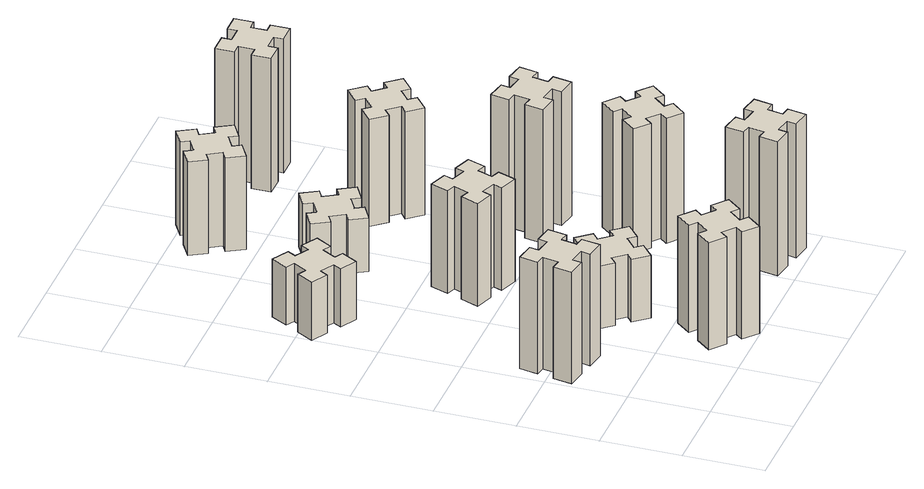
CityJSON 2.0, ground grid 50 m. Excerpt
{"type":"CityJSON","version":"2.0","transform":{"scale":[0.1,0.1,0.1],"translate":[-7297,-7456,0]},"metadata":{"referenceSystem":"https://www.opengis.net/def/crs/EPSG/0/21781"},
"CityObjects":{
"building1":{"type":"Building","attributes":{"class":"1000","function":"1000","usage":"1000","yearOfConstruction":2016,"roofType":"1000","measuredHeight":75,"storeysAboveGround":30,"storeysBelowGround":0},"geometry":[{"type":"Solid","lod":"1","boundaries":[[[[0,1,2,3,4,5,6,7,8,9,10,11,12,13,14,15,16,17,18,19]],[[17,16,20,21]],[[16,15,22,20]],[[15,14,23,22]],[[14,13,24,23]],[[13,12,25,24]],[[12,11,26,25]],[[11,10,27,26]],[[10,9,28,27]],[[9,8,29,28]],[[8,7,30,29]],[[7,6,31,30]],[[6,5,32,31]],[[5,4,33,32]],[[4,3,34,33]],[[3,2,35,34]],[[2,1,36,35]],[[1,0,37,36]],[[0,19,38,37]],[[19,18,39,38]],[[18,17,21,39]],[[24,25,26,27,28,29,30,31,32,33,34,35,36,37,38,39,21,20,22,23]]]]}]},
"building2":{"type":"Building","attributes":{"class":"1000","function":"1000","usage":"1000","yearOfConstruction":2016,"roofType":"1000","measuredHeight":72,"storeysAboveGround":30,"storeysBelowGround":0},"geometry":[{"type":"Solid","lod":"1","boundaries":[[[[40,41,42,43,44,45,46,47,48,49,50,51,52,53,54,55,56,57,58,59]],[[57,56,60,61]],[[56,55,62,60]],[[55,54,63,62]],[[54,53,64,63]],[[53,52,65,64]],[[52,51,66,65]],[[51,50,67,66]],[[50,49,68,67]],[[49,48,69,68]],[[48,47,70,69]],[[47,46,71,70]],[[46,45,72,71]],[[45,44,73,72]],[[44,43,74,73]],[[43,42,75,74]],[[42,41,76,75]],[[41,40,77,76]],[[40,59,78,77]],[[59,58,79,78]],[[58,57,61,79]],[[64,65,66,67,68,69,70,71,72,73,74,75,76,77,78,79,61,60,62,63]]]]}]},
"building3":{"type":"Building","attributes":{"class":"1000","function":"1000","usage":"1000","yearOfConstruction":2016,"roofType":"1000","measuredHeight":39,"storeysAboveGround":30,"storeysBelowGround":0},"geometry":[{"type":"Solid","lod":"1","boundaries":[[[[80,81,82,83,84,85,86,87,88,89,90,91,92,93,94,95,96,97,98,99]],[[97,96,100,101]],[[96,95,102,100]],[[95,94,103,102]],[[94,93,104,103]],[[93,92,105,104]],[[92,91,106,105]],[[91,90,107,106]],[[90,89,108,107]],[[89,88,109,108]],[[88,87,110,109]],[[87,86,111,110]],[[86,85,112,111]],[[85,84,113,112]],[[84,83,114,113]],[[83,82,115,114]],[[82,81,116,115]],[[81,80,117,116]],[[80,99,118,117]],[[99,98,119,118]],[[98,97,101,119]],[[104,105,106,107,108,109,110,111,112,113,114,115,116,117,118,119,101,100,102,103]]]]}]},
"building4":{"type":"Building","attributes":{"class":"1000","function":"1000","usage":"1000","yearOfConstruction":2016,"roofType":"1000","measuredHeight":42,"storeysAboveGround":30,"storeysBelowGround":0},"geometry":[{"type":"Solid","lod":"1","boundaries":[[[[120,121,122,123,124,125,126,127,128,129,130,131,132,133,134,135,136,137,138,139]],[[137,136,140,141]],[[136,135,142,140]],[[135,134,143,142]],[[134,133,144,143]],[[133,132,145,144]],[[132,131,146,145]],[[131,130,147,146]],[[130,129,148,147]],[[129,128,149,148]],[[128,127,150,149]],[[127,126,151,150]],[[126,125,152,151]],[[125,124,153,152]],[[124,123,154,153]],[[123,122,155,154]],[[122,121,156,155]],[[121,120,157,156]],[[120,139,158,157]],[[139,138,159,158]],[[138,137,141,159]],[[144,145,146,147,148,149,150,151,152,153,154,155,156,157,158,159,141,140,142,143]]]]}]},
"building5":{"type":"Building","attributes":{"class":"1000","function":"1000","usage":"1000","yearOfConstruction":2016,"roofType":"1000","measuredHeight":69,"storeysAboveGround":30,"storeysBelowGround":0},"geometry":[{"type":"Solid","lod":"1","boundaries":[[[[160,161,162,163,164,165,166,167,168,169,170,171,172,173,174,175,176,177,178,179]],[[177,176,180,181]],[[176,175,182,180]],[[175,174,183,182]],[[174,173,184,183]],[[173,172,185,184]],[[172,171,186,185]],[[171,170,187,186]],[[170,169,188,187]],[[169,168,189,188]],[[168,167,190,189]],[[167,166,191,190]],[[166,165,192,191]],[[165,164,193,192]],[[164,163,194,193]],[[163,162,195,194]],[[162,161,196,195]],[[161,160,197,196]],[[160,179,198,197]],[[179,178,199,198]],[[178,177,181,199]],[[184,185,186,187,188,189,190,191,192,193,194,195,196,197,198,199,181,180,182,183]]]]}]},
"building6":{"type":"Building","attributes":{"class":"1000","function":"1000","usage":"1000","yearOfConstruction":2016,"roofType":"1000","measuredHeight":36,"storeysAboveGround":30,"storeysBelowGround":0},"geometry":[{"type":"Solid","lod":"1","boundaries":[[[[200,201,202,203,204,205,206,207,208,209,210,211,212,213,214,215,216,217,218,219]],[[217,216,220,221]],[[216,215,222,220]],[[215,214,223,222]],[[214,213,224,223]],[[213,212,225,224]],[[212,211,226,225]],[[211,210,227,226]],[[210,209,228,227]],[[209,208,229,228]],[[208,207,230,229]],[[207,206,231,230]],[[206,205,232,231]],[[205,204,233,232]],[[204,203,234,233]],[[203,202,235,234]],[[202,201,236,235]],[[201,200,237,236]],[[200,219,238,237]],[[219,218,239,238]],[[218,217,221,239]],[[224,225,226,227,228,229,230,231,232,233,234,235,236,237,238,239,221,220,222,223]]]]}]},
"building7":{"type":"Building","attributes":{"class":"1000","function":"1000","usage":"1000","yearOfConstruction":2016,"roofType":"1000","measuredHeight":90,"storeysAboveGround":30,"storeysBelowGround":0},"geometry":[{"type":"Solid","lod":"1","boundaries":[[[[240,241,242,243,244,245,246,247,248,249,250,251,252,253,254,255,256,257,258,259]],[[257,256,260,261]],[[256,255,262,260]],[[255,254,263,262]],[[254,253,264,263]],[[253,252,265,264]],[[252,251,266,265]],[[251,250,267,266]],[[250,249,268,267]],[[249,248,269,268]],[[248,247,270,269]],[[247,246,271,270]],[[246,245,272,271]],[[245,244,273,272]],[[244,243,274,273]],[[243,242,275,274]],[[242,241,276,275]],[[241,240,277,276]],[[240,259,278,277]],[[259,258,279,278]],[[258,257,261,279]],[[264,265,266,267,268,269,270,271,272,273,274,275,276,277,278,279,261,260,262,263]]]]}]},
"building8":{"type":"Building","attributes":{"class":"1000","function":"1000","usage":"1000","yearOfConstruction":2016,"roofType":"1000","measuredHeight":63,"storeysAboveGround":30,"storeysBelowGround":0},"geometry":[{"type":"Solid","lod":"1","boundaries":[[[[280,281,282,283,284,285,286,287,288,289,290,291,292,293,294,295,296,297,298,299]],[[297,296,300,301]],[[296,295,302,300]],[[295,294,303,302]],[[294,293,304,303]],[[293,292,305,304]],[[292,291,306,305]],[[291,290,307,306]],[[290,289,308,307]],[[289,288,309,308]],[[288,287,310,309]],[[287,286,311,310]],[[286,285,312,311]],[[285,284,313,312]],[[284,283,314,313]],[[283,282,315,314]],[[282,281,316,315]],[[281,280,317,316]],[[280,299,318,317]],[[299,298,319,318]],[[298,297,301,319]],[[304,305,306,307,308,309,310,311,312,313,314,315,316,317,318,319,301,300,302,303]]]]}]},
"building9":{"type":"Building","attributes":{"class":"1000","function":"1000","usage":"1000","yearOfConstruction":2016,"roofType":"1000","measuredHeight":84,"storeysAboveGround":30,"storeysBelowGround":0},"geometry":[{"type":"Solid","lod":"1","boundaries":[[[[320,321,322,323,324,325,326,327,328,329,330,331,332,333,334,335,336,337,338,339]],[[337,336,340,341]],[[336,335,342,340]],[[335,334,343,342]],[[334,333,344,343]],[[333,332,345,344]],[[332,331,346,345]],[[331,330,347,346]],[[330,329,348,347]],[[329,328,349,348]],[[328,327,350,349]],[[327,326,351,350]],[[326,325,352,351]],[[325,324,353,352]],[[324,323,354,353]],[[323,322,355,354]],[[322,321,356,355]],[[321,320,357,356]],[[320,339,358,357]],[[339,338,359,358]],[[338,337,341,359]],[[344,345,346,347,348,349,350,351,352,353,354,355,356,357,358,359,341,340,342,343]]]]}]},
"building10":{"type":"Building","attributes":{"class":"1000","function":"1000","usage":"1000","yearOfConstruction":2016,"roofType":"1000","measuredHeight":90,"storeysAboveGround":30,"storeysBelowGround":0},"geometry":[{"type":"Solid","lod":"1","boundaries":[[[[360,361,362,363,364,365,366,367,368,369,370,371,372,373,374,375,376,377,378,379]],[[377,376,380,381]],[[376,375,382,380]],[[375,374,383,382]],[[374,373,384,383]],[[373,372,385,384]],[[372,371,386,385]],[[371,370,387,386]],[[370,369,388,387]],[[369,368,389,388]],[[368,367,390,389]],[[367,366,391,390]],[[366,365,392,391]],[[365,364,393,392]],[[364,363,394,393]],[[363,362,395,394]],[[362,361,396,395]],[[361,360,397,396]],[[360,379,398,397]],[[379,378,399,398]],[[378,377,381,399]],[[384,385,386,387,388,389,390,391,392,393,394,395,396,397,398,399,381,380,382,383]]]]}]},
"building11":{"type":"Building","attributes":{"class":"1000","function":"1000","usage":"1000","yearOfConstruction":2016,"roofType":"1000","measuredHeight":72,"storeysAboveGround":30,"storeysBelowGround":0},"geometry":[{"type":"Solid","lod":"1","boundaries":[[[[400,401,402,403,404,405,406,407,408,409,410,411,412,413,414,415,416,417,418,419]],[[417,416,420,421]],[[416,415,422,420]],[[415,414,423,422]],[[414,413,424,423]],[[413,412,425,424]],[[412,411,426,425]],[[411,410,427,426]],[[410,409,428,427]],[[409,408,429,428]],[[408,407,430,429]],[[407,406,431,430]],[[406,405,432,431]],[[405,404,433,432]],[[404,403,434,433]],[[403,402,435,434]],[[402,401,436,435]],[[401,400,437,436]],[[400,419,438,437]],[[419,418,439,438]],[[418,417,421,439]],[[424,425,426,427,428,429,430,431,432,433,434,435,436,437,438,439,421,420,422,423]]]]}]},
"building12":{"type":"Building","attributes":{"class":"1000","function":"1000","usage":"1000","yearOfConstruction":2016,"roofType":"1000","measuredHeight":90,"storeysAboveGround":30,"storeysBelowGround":0},"geometry":[{"type":"Solid","lod":"1","boundaries":[[[[440,441,442,443,444,445,446,447,448,449,450,451,452,453,454,455,456,457,458,459]],[[457,456,460,461]],[[456,455,462,460]],[[455,454,463,462]],[[454,453,464,463]],[[453,452,465,464]],[[452,451,466,465]],[[451,450,467,466]],[[450,449,468,467]],[[449,448,469,468]],[[448,447,470,469]],[[447,446,471,470]],[[446,445,472,471]],[[445,444,473,472]],[[444,443,474,473]],[[443,442,475,474]],[[442,441,476,475]],[[441,440,477,476]],[[440,459,478,477]],[[459,458,479,478]],[[458,457,461,479]],[[464,465,466,467,468,469,470,471,472,473,474,475,476,477,478,479,461,460,462,463]]]]}]}
},
"vertices":[
[335,917,0],[352,1015,0],[411,1005,0],[432,1123,0],[314,1144,0],[304,1085,0],[205,1102,0],[216,1161,0],[97,1182,0],[77,1064,0],[136,1054,0],[118,955,0],[59,966,0],[38,847,0],[157,827,0],[167,886,0],[265,868,0],[255,809,0],[373,788,0],[394,907,0],[265,868,750],[255,809,750],[167,886,750],[157,827,750],[38,847,750],[59,966,750],[118,955,750],[136,1054,750],[77,1064,750],[97,1182,750],[216,1161,750],[205,1102,750],[304,1085,750],[314,1144,750],[432,1123,750],[411,1005,750],[352,1015,750],[335,917,750],[394,907,750],[373,788,750],
[766,193,0],[843,129,0],[804,83,0],[896,6,0],[973,98,0],[927,136,0],[992,213,0],[1038,174,0],[1115,266,0],[1023,343,0],[984,297,0],[908,362,0],[946,408,0],[854,485,0],[777,393,0],[823,354,0],[759,278,0],[713,316,0],[636,224,0],[728,147,0],[759,278,720],[713,316,720],[823,354,720],[777,393,720],[854,485,720],[946,408,720],[908,362,720],[984,297,720],[1023,343,720],[1115,266,720],[1038,174,720],[992,213,720],[927,136,720],[973,98,720],[896,6,720],[804,83,720],[843,129,720],[766,193,720],[728,147,720],[636,224,720],
[306,2367,0],[356,2454,0],[408,2424,0],[468,2528,0],[364,2588,0],[334,2536,0],[247,2586,0],[277,2638,0],[173,2698,0],[113,2594,0],[165,2564,0],[115,2477,0],[63,2507,0],[3,2403,0],[107,2343,0],[137,2395,0],[224,2345,0],[194,2293,0],[298,2233,0],[358,2337,0],[224,2345,390],[194,2293,390],[137,2395,390],[107,2343,390],[3,2403,390],[63,2507,390],[115,2477,390],[165,2564,390],[113,2594,390],[173,2698,390],[277,2638,390],[247,2586,390],[334,2536,390],[364,2588,390],[468,2528,390],[408,2424,390],[356,2454,390],[306,2367,390],[358,2337,390],[298,2233,390],
[843,1002,0],[766,937,0],[728,983,0],[636,906,0],[713,814,0],[759,853,0],[823,776,0],[777,738,0],[854,646,0],[946,723,0],[908,769,0],[984,833,0],[1023,787,0],[1115,864,0],[1038,956,0],[992,918,0],[927,994,0],[973,1033,0],[896,1125,0],[804,1048,0],[927,994,420],[973,1033,420],[992,918,420],[1038,956,420],[1115,864,420],[1023,787,420],[984,833,420],[908,769,420],[946,723,420],[854,646,420],[777,738,420],[823,776,420],[759,853,420],[713,814,420],[636,906,420],[728,983,420],[766,937,420],[843,1002,420],[804,1048,420],[896,1125,420],
[962,1641,0],[996,1735,0],[1052,1714,0],[1093,1827,0],[980,1868,0],[960,1812,0],[866,1846,0],[887,1902,0],[774,1943,0],[733,1830,0],[789,1810,0],[755,1716,0],[699,1737,0],[657,1624,0],[770,1583,0],[791,1639,0],[885,1605,0],[864,1549,0],[977,1507,0],[1018,1620,0],[885,1605,690],[864,1549,690],[791,1639,690],[770,1583,690],[657,1624,690],[699,1737,690],[755,1716,690],[789,1810,690],[733,1830,690],[774,1943,690],[887,1902,690],[866,1846,690],[960,1812,690],[980,1868,690],[1093,1827,690],[1052,1714,690],[996,1735,690],[962,1641,690],[1018,1620,690],[977,1507,690],
[755,2554,0],[805,2467,0],[753,2437,0],[813,2333,0],[917,2393,0],[887,2445,0],[974,2495,0],[1004,2443,0],[1108,2503,0],[1048,2607,0],[996,2577,0],[946,2664,0],[998,2694,0],[938,2798,0],[834,2738,0],[864,2686,0],[777,2636,0],[747,2688,0],[643,2628,0],[703,2524,0],[777,2636,360],[747,2688,360],[864,2686,360],[834,2738,360],[938,2798,360],[998,2694,360],[946,2664,360],[996,2577,360],[1048,2607,360],[1108,2503,360],[1004,2443,360],[974,2495,360],[887,2445,360],[917,2393,360],[813,2333,360],[753,2437,360],[805,2467,360],[755,2554,360],[703,2524,360],[643,2628,360],
[1784,345,0],[1685,362,0],[1696,421,0],[1577,442,0],[1557,324,0],[1616,314,0],[1598,215,0],[1539,226,0],[1518,107,0],[1637,87,0],[1647,146,0],[1745,128,0],[1735,69,0],[1853,48,0],[1874,167,0],[1815,177,0],[1832,275,0],[1891,265,0],[1912,383,0],[1794,404,0],[1832,275,900],[1891,265,900],[1815,177,900],[1874,167,900],[1853,48,900],[1735,69,900],[1745,128,900],[1647,146,900],[1637,87,900],[1518,107,900],[1539,226,900],[1598,215,900],[1616,314,900],[1557,324,900],[1577,442,900],[1696,421,900],[1685,362,900],[1784,345,900],[1794,404,900],[1912,383,900],
[996,3317,0],[946,3404,0],[998,3434,0],[938,3538,0],[834,3478,0],[864,3426,0],[777,3376,0],[747,3428,0],[643,3368,0],[703,3264,0],[755,3294,0],[805,3207,0],[753,3177,0],[813,3073,0],[917,3133,0],[887,3185,0],[974,3235,0],[1004,3183,0],[1108,3243,0],[1048,3347,0],[974,3235,630],[1004,3183,630],[887,3185,630],[917,3133,630],[813,3073,630],[753,3177,630],[805,3207,630],[755,3294,630],[703,3264,630],[643,3368,630],[747,3428,630],[777,3376,630],[864,3426,630],[834,3478,630],[938,3538,630],[998,3434,630],[946,3404,630],[996,3317,630],[1048,3347,630],[1108,3243,630],
[1767,876,0],[1832,953,0],[1878,914,0],[1955,1006,0],[1863,1083,0],[1824,1037,0],[1748,1102,0],[1786,1148,0],[1694,1225,0],[1617,1133,0],[1663,1094,0],[1599,1018,0],[1553,1056,0],[1476,964,0],[1568,887,0],[1606,933,0],[1683,869,0],[1644,823,0],[1736,746,0],[1813,838,0],[1683,869,840],[1644,823,840],[1606,933,840],[1568,887,840],[1476,964,840],[1553,1056,840],[1599,1018,840],[1663,1094,840],[1617,1133,840],[1694,1225,840],[1786,1148,840],[1748,1102,840],[1824,1037,840],[1863,1083,840],[1955,1006,840],[1878,914,840],[1832,953,840],[1767,876,840],[1813,838,840],[1736,746,840],
[1547,1526,0],[1645,1508,0],[1635,1449,0],[1753,1428,0],[1774,1547,0],[1715,1557,0],[1732,1655,0],[1791,1645,0],[1812,1763,0],[1694,1784,0],[1684,1725,0],[1585,1742,0],[1596,1801,0],[1477,1822,0],[1457,1704,0],[1516,1694,0],[1498,1595,0],[1439,1606,0],[1418,1487,0],[1537,1467,0],[1498,1595,900],[1439,1606,900],[1516,1694,900],[1457,1704,900],[1477,1822,900],[1596,1801,900],[1585,1742,900],[1684,1725,900],[1694,1784,900],[1812,1763,900],[1791,1645,900],[1732,1655,900],[1715,1557,900],[1774,1547,900],[1753,1428,900],[1635,1449,900],[1645,1508,900],[1547,1526,900],[1537,1467,900],[1418,1487,900],
[1399,2433,0],[1463,2356,0],[1417,2318,0],[1494,2226,0],[1586,2303,0],[1548,2349,0],[1624,2413,0],[1663,2367,0],[1755,2444,0],[1678,2536,0],[1632,2498,0],[1567,2574,0],[1613,2613,0],[1536,2705,0],[1444,2628,0],[1483,2582,0],[1406,2517,0],[1368,2563,0],[1276,2486,0],[1353,2394,0],[1406,2517,720],[1368,2563,720],[1483,2582,720],[1444,2628,720],[1536,2705,720],[1613,2613,720],[1567,2574,720],[1632,2498,720],[1678,2536,720],[1755,2444,720],[1663,2367,720],[1624,2413,720],[1548,2349,720],[1586,2303,720],[1494,2226,720],[1417,2318,720],[1463,2356,720],[1399,2433,720],[1353,2394,720],[1276,2486,720],
[1565,3195,0],[1665,3195,0],[1665,3135,0],[1785,3135,0],[1785,3255,0],[1725,3255,0],[1725,3355,0],[1785,3355,0],[1785,3475,0],[1665,3475,0],[1665,3415,0],[1565,3415,0],[1565,3475,0],[1445,3475,0],[1445,3355,0],[1505,3355,0],[1505,3255,0],[1445,3255,0],[1445,3135,0],[1565,3135,0],[1505,3255,900],[1445,3255,900],[1505,3355,900],[1445,3355,900],[1445,3475,900],[1565,3475,900],[1565,3415,900],[1665,3415,900],[1665,3475,900],[1785,3475,900],[1785,3355,900],[1725,3355,900],[1725,3255,900],[1785,3255,900],[1785,3135,900],[1665,3135,900],[1665,3195,900],[1565,3195,900],[1565,3135,900],[1445,3135,900]
]}
